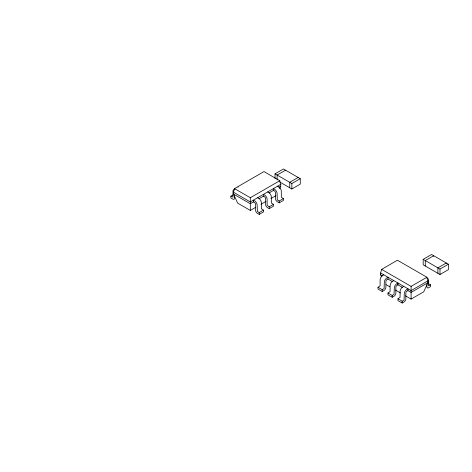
<?xml version="1.0" encoding="UTF-8"?>
<svg xmlns="http://www.w3.org/2000/svg" width="472" height="472" viewBox="0 0 472 472"><rect width="100%" height="100%" fill="white"/><g stroke="black" fill="none" stroke-linecap="round" stroke-linejoin="round"><path stroke-width="0.71" d="M255.322 207.55L250.319 210.435L237.711 203.161L233.504 194.057L233.504 192.24L234.513 188.599L263.978 171.59L279.784 180.711L280.787 184.351L280.787 186.174L279.589 188.77M381.529 276.775L380.633 274.822L380.633 273.005L381.636 269.365L397.442 260.237L426.906 277.247L427.909 280.887L427.909 282.71L423.708 291.808L411.1 299.089L405.472 295.838M234.56 195.839L234.56 198.004A2.602 1.499 60 0 1 232.72 199.066L230.879 198.004L230.879 196.181L232.979 194.971M275.04 178.599L275.04 173.826L283.442 168.97L300.257 178.676L300.257 184.133L291.849 188.989L279.66 181.95M234.513 188.599L250.319 197.727L279.784 180.711M280.787 184.351L250.319 201.945L233.504 192.24M257.671 197.697L259.069 198.523A3.717 2.148 60 0 1 261.329 202.447L261.364 208.701L263.453 210.134L263.453 211.952L259.246 214.382L257.411 213.32A2.602 1.499 60 0 1 255.57 210.134L255.57 204.37A1.487 0.855 60 0 0 254.52 202.553L253.47 201.945L250.319 203.762L233.504 194.057M258.933 198.789L263.346 196.24M269.022 192.965L273.435 190.417L274.486 191.024A1.487 0.855 60 0 1 275.536 192.847L275.536 198.606A2.602 1.499 60 0 0 277.371 201.792L279.212 202.854L283.412 200.429L283.412 198.606L281.336 197.219L281.294 190.924A3.717 2.148 60 0 0 279.029 187L277.636 186.174M278.899 187.266L280.787 186.174M298.151 177.46L289.749 182.316L289.749 187.773M275.04 173.826L291.849 183.531L300.257 178.676M260.951 204.299L265.954 201.408M270.957 198.523L275.961 195.632M253.47 201.945L253.47 200.122L254.862 200.954A3.717 2.148 60 0 1 257.128 204.872L257.376 211.474L259.246 212.559L263.453 210.134M269.229 206.795L273.435 204.37L273.435 206.193L269.229 208.618L267.394 207.556A2.602 1.499 60 0 1 265.553 204.37L265.553 198.606A1.487 0.855 60 0 0 264.503 196.789L263.453 196.181L263.453 194.364L264.845 195.19A3.717 2.148 60 0 1 267.111 199.113L267.14 205.367L269.229 206.795L269.229 208.618M273.435 190.417L273.435 188.599L274.828 189.425A3.717 2.148 60 0 1 277.093 193.349L277.306 199.922L279.212 201.037L283.412 198.606M383.783 274.822L382.391 275.648A3.717 2.148 -60 0 0 380.125 279.572L380.096 285.825L378.007 287.259L378.007 289.076L382.208 291.507L384.049 290.445A2.602 1.499 -60 0 0 385.884 287.259L385.884 281.495A1.487 0.855 -60 0 1 386.934 279.678L387.984 279.07L392.397 281.619M423.183 259.352L431.591 254.502L448.4 264.208L448.4 269.665L439.992 274.521L423.183 264.816L423.183 259.352L439.992 269.058L448.4 264.208M393.766 280.586L392.374 281.412A3.717 2.148 -60 0 0 390.108 285.336L390.073 291.59L387.984 293.023L387.984 294.841L392.191 297.266L394.026 296.204A2.602 1.499 -60 0 0 395.866 293.023L395.866 287.259A1.487 0.855 -60 0 1 396.917 285.436L397.967 284.834L397.967 283.011L396.574 283.837A3.717 2.148 -60 0 0 394.309 287.761L394.061 294.357L392.191 295.448L387.984 293.023M378.007 287.259L382.208 289.684L384.114 288.569L384.326 281.996A3.717 2.148 -60 0 1 386.592 278.073L387.984 277.247L387.984 279.07M403.749 286.351L402.351 287.177A3.717 2.148 -60 0 0 400.091 291.094L400.055 297.354L397.967 298.782L397.967 300.605L402.168 303.03L404.008 301.968A2.602 1.499 -60 0 0 405.849 298.782L405.849 293.023A1.487 0.855 -60 0 1 406.899 291.2L407.95 290.593L411.1 292.416L427.909 282.71M381.636 269.365L411.1 286.374L426.906 277.247M427.909 280.887L411.1 290.593L380.633 273.005M397.967 298.782L402.168 301.213L404.073 300.098L404.292 293.525A3.717 2.148 -60 0 1 406.557 289.601L407.95 288.775L407.95 290.593M426.859 284.492L426.859 286.651A2.602 1.499 -60 0 0 428.7 287.713L430.541 286.651L430.541 284.834L428.476 285.867L428.417 279.595A3.717 2.148 -60 0 0 426.818 278.108M428.434 283.619L430.541 284.834M267.653 191.933L269.046 192.765A3.717 2.148 60 0 1 271.312 196.682L271.353 202.984L273.435 204.37M380.633 274.822L382.521 275.913M397.442 284.527L402.486 287.442M386.084 284.645L389.837 286.811M395.465 290.062L400.468 292.947M230.879 196.181L232.956 197.196L233.003 190.942A3.717 2.148 60 0 1 234.926 189.52M446.3 263.6L446.3 262.993L437.892 267.848L437.892 273.306M439.992 269.058L439.992 274.521M433.691 256.32L433.691 255.712L425.284 260.568L425.284 266.025M411.1 286.374L411.1 299.089M402.168 301.213L402.168 303.03M392.191 295.448L392.191 297.266M382.208 289.684L382.208 291.507M291.849 183.531L291.849 188.989M285.542 170.787L285.542 170.185L277.141 175.035L277.141 179.891M279.212 201.037L279.212 202.854M259.246 212.559L259.246 214.382M250.319 197.727L250.319 210.435M237.953 187.195A3.717 2.148 60 0 1 238.212 187.083"/></g></svg>
